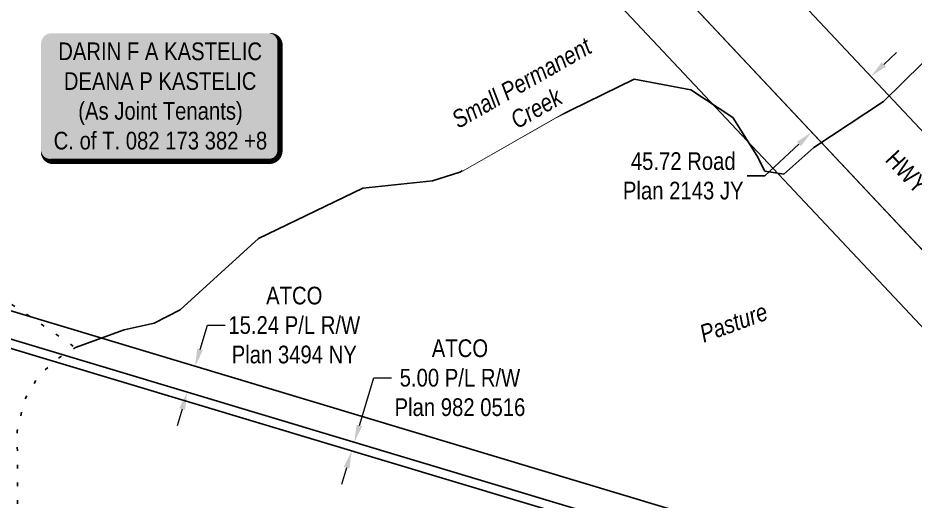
# Model space of a CAD drawing. Extents: x 634962 to 644935, y 5969185 to 5972988.
# Drawn here: x 641828 to 642335, y 5971125 to 5971398 of the extents above; entities that cross this region are included whole.
import ezdxf

# ---------------------------------------------------------------- set-up
doc = ezdxf.new("R2010")
doc.units = 0
doc.header["$LTSCALE"] = 5
doc.header["$PDSIZE"] = 0.5
doc.linetypes.add('foc-TOPO', pattern=[1, 0.2, -0.8])
doc.linetypes.add('foc-WHEELTRACKS', pattern=[2, 0.4, -1.6])
doc.layers.get('Defpoints').update_dxf_attribs({"color": 9})
for name, color, linetype in [('37', 37, 'Continuous'), ('AS-OWNER', 7, 'Continuous'), ('AS-POWER-OH-ATCO PIPELINES', 241, 'foc-OHPOWER'), ('C-RW', 13, 'Continuous'), ('L-TITLEDB', 4, 'Continuous'), ('L-TITLEDB-T', 4, 'Continuous'), ('P-TEMP-ATCO PIPELINES-H_1', 71, 'Continuous'), ('T-CREEK', 160, 'Continuous'), ('T-GENERAL', 48, 'foc-TOPO'), ('T-WATER-P3', 160, 'foc-WHEELTRACKS'), ('T-WATER-T', 170, 'Continuous')]:
    doc.layers.add(name, color=color, linetype=linetype)
doc.layers.add('AS-TELUS-ATCO PIPELINES', color=7, linetype='foc-TEL', lineweight=9, true_color=0xff9c38)
doc.layers.add('C-RW-T', color=13, linetype='Continuous', lineweight=9)
doc.styles.add('80', font='ARIALN.TTF', dxfattribs={"height": 10})
doc.styles.add('80CG', font='ARIALN.TTF', dxfattribs={"height": 10})
doc.styles.add('80L', font='ARIALN.TTF', dxfattribs={"height": 10})
doc.styles.add('foc-LtypeFont', font='ARIALN.TTF', dxfattribs={"height": 7.35})
doc.styles.add('TXT', font='ARIALN.TTF', dxfattribs={"height": 0.2})
doc.linetypes.add('foc-OHPOWER', pattern='A,10,-1,["O/P",foc-LtypeFont,S=0.2,R=0,X=-0.5,Y=-0.75],-3.25', length=14.25)
doc.linetypes.add('foc-TEL', pattern='A,2,-1,["T",foc-LtypeFont,S=0.2,R=0,X=-0.425,Y=-0.75],-1.24,8', length=12.24)
doc.linetypes.add('foc-TOPO-flowdirection-NOLINE', pattern='A,0,[">",foc-LtypeFont,S=0.3,R=0,X=0,Y=-0.945],-20,[">",foc-LtypeFont,S=0.3,R=0,X=0,Y=-0.945],0', length=20)
doc.dimstyles.new('Compass 5 000', dxfattribs={"dimscale": 5, "dimtxt": 9, "dimasz": 2, "dimexe": 0.2, "dimexo": 0.0625, "dimgap": 0.5, "dimtad": 0, "dimtih": 1, "dimtoh": 1, "dimzin": 0, "dimdsep": 46, "dimtxsty": '80CG', "dimcen": 0.1, "dimse1": 1, "dimse2": 1, "dimclrd": 256, "dimclrt": 256, "dimaunit": 1, "dimadec": 4, "dimazin": 0, "dimtfac": 0.06, "dimtofl": 0, "dimtmove": 0, "dimatfit": 1, "dimfxl": 0.2, "dimtolj": 1, "dimtzin": 0, "dimlwd": -1, "dimarcsym": 0})

# ---------------------------------------------------------------- blocks, each defined once
blk = doc.blocks.new('*D378')
at = {"layer": 'Defpoints', "color": 0, "transparency": 16777216}
for p in [(642171.84, 5971512.23), (642138.48, 5971480.93), (642276.54, 5971333.8)]:
    blk.add_point(p, dxfattribs=at)
at = {"layer": 'L-TITLEDB-T', "transparency": 16777216}
for p, q in [((642317.19, 5971371.94), (642324.49, 5971378.79)), ((642269.25, 5971326.95), (642250.02, 5971308.91)), ((642250.02, 5971308.91), (642240.02, 5971308.91))]:
    blk.add_line(p, q, dxfattribs=at)
for points in [[(642316.05, 5971373.16), (642318.34, 5971370.73), (642309.9, 5971365.1)], [(642268.11, 5971328.17), (642270.39, 5971325.74), (642276.54, 5971333.8)]]:
    blk.add_solid(points, dxfattribs=at)
at = {"layer": 'L-TITLEDB-T', "transparency": 16777216, "insert": (642203.93, 5971308.91), "char_height": 10, "attachment_point": 5, "style": '80CG'}
blk.add_mtext('\\A1;45.72 Road\\PPlan 2143 JY', dxfattribs=at)
blk = doc.blocks.new('*D380')
at = {"layer": 'C-RW-T', "transparency": 16777216}
for p, q in [((641930.95, 5971210.82), (641935.07, 5971224.54)), ((641935.07, 5971224.54), (641945.07, 5971224.54)), ((641920.8, 5971177.08), (641917.92, 5971167.51))]:
    blk.add_line(p, q, dxfattribs=at)
for points in [[(641929.35, 5971211.3), (641932.54, 5971210.34), (641928.07, 5971201.25)], [(641919.2, 5971177.56), (641922.39, 5971176.6), (641923.68, 5971186.66)]]:
    blk.add_solid(points, dxfattribs=at)
at = {"layer": 'Defpoints', "color": 0, "transparency": 16777216}
for p in [(641928.07, 5971201.25), (642080.33, 5971155.44), (642075.94, 5971140.86)]:
    blk.add_point(p, dxfattribs=at)
at = {"layer": 'C-RW-T', "transparency": 16777216, "insert": (641984.16, 5971224.54), "char_height": 10, "attachment_point": 5, "style": '80CG'}
blk.add_mtext('\\A1;ATCO\\P15.24 P/L R/W\\PPlan 3494 NY', dxfattribs=at)
blk = doc.blocks.new('*D381')
at = {"layer": 'C-RW-T', "transparency": 16777216}
for p, q in [((642020.94, 5971167.84), (642029.04, 5971194.76)), ((642029.04, 5971194.76), (642039.04, 5971194.76)), ((642013.74, 5971143.91), (642010.86, 5971134.33))]:
    blk.add_line(p, q, dxfattribs=at)
for points in [[(642019.35, 5971168.32), (642022.54, 5971167.36), (642018.06, 5971158.27)], [(642012.15, 5971144.39), (642015.34, 5971143.43), (642016.62, 5971153.48)]]:
    blk.add_solid(points, dxfattribs=at)
at = {"layer": 'Defpoints', "color": 0, "transparency": 16777216}
for p in [(642016.62, 5971153.48), (642233.6, 5971093.43), (642232.16, 5971088.65)]:
    blk.add_point(p, dxfattribs=at)
at = {"layer": 'C-RW-T', "transparency": 16777216, "insert": (642077.77, 5971194.76), "char_height": 10, "attachment_point": 5, "style": '80CG'}
blk.add_mtext('\\A1;ATCO\\P5.00 P/L R/W\\PPlan 982 0516', dxfattribs=at)
blk = doc.blocks.new('*U392')
h = blk.add_hatch(color=59)
edge = h.paths.add_edge_path()
edge.add_line((-61.5, -37), (61.5, -37))
edge.add_arc((61.5, -31), 6, 270, 360)
edge.add_line((67.5, -31), (67.5, 29.5))
edge.add_arc((61.5, 29.5), 6, 0, 90)
edge.add_line((61.5, 35.5), (-61.5, 35.5))
edge.add_arc((-61.5, 29.5), 6, 90, 180)
edge.add_line((-67.5, 29.5), (-67.5, -31))
edge.add_arc((-61.5, -31), 6, 180, 270)
at = {"color": 1, "flags": 128}
blk.add_lwpolyline([(-61.5, -37, 3, 3, 0), (61.5, -37, 3, 3, 0.414214), (67.5, -31, 3, 3, 0), (67.5, 29.5, 3, 0, 0.414214), (61.5, 35.5, 0, 0, 0), (-61.5, 35.5, 0, 0, 0.414214), (-67.5, 29.5, 0, 0, 0), (-67.5, -31, 0, 3, 0.414214)], format="xyseb", close=True, dxfattribs=at)
blk.add_lwpolyline([(-46.43, -11.73, 0, 7.5, 0), (0, 0, 0, 0, 0)], format="xyseb", dxfattribs=at)
at = {"color": 1, "style": '80'}
blk.add_attdef('ENTER_TEXT_001', (-35.99, -5), '', height=10, dxfattribs=at)

msp = doc.modelspace()

# ---------------------------------------------------------------- hatches: boundary and pattern name
at = {"layer": 'P-TEMP-ATCO PIPELINES-H_1'}
h = msp.add_hatch(dxfattribs=at)
h.set_pattern_fill('ANSI31', color=256, scale=1.999487)
h.set_pattern_definition([(45, (164.8275, 1530.4405), (-4.488977151, 4.488977151), [])])
edge = h.paths.add_edge_path()
edge.add_line((642505.78, 5971366.601), (642506.076, 5971357.163))
edge.add_line((642506.076, 5971357.163), (642446.898, 5971445.686))
edge.add_line((642446.898, 5971445.686), (642448.877, 5971475.953))
edge.add_line((642448.877, 5971475.953), (642279.885, 5971621.914))
edge.add_line((642279.885, 5971621.914), (642259.022, 5971706.376))
edge.add_line((642259.022, 5971706.376), (642197.431, 5971730.007))
edge.add_line((642197.431, 5971730.007), (642153.84, 5971735.448))
edge.add_line((642153.84, 5971735.448), (642145.106, 5971744.766))

# ---------------------------------------------------------------- linework, layer by layer
at = {"layer": 'AS-POWER-OH-ATCO PIPELINES', "linetype": 'foc-OHPOWER', "flags": 128}
msp.add_lwpolyline([(641674.555, 5972181.047), (641682.343, 5972165.775), (641829.327, 5971876.988, 0.0166797), (641866.307, 5971809.87, 0.0032712), (641874.025, 5971796.982, 0.0005444), (641875.325, 5971794.845, 0.050244), (642015.42, 5971612.068), (643085.555, 5970471.647), (643112.556, 5970444.13), (643136.644, 5970421.546), (643158.781, 5970402.254)], format="xyb", dxfattribs=at)
at = {"layer": 'AS-TELUS-ATCO PIPELINES'}
msp.add_lwpolyline([(641875.325, 5971794.845, 0.050244), (642015.42, 5971612.068), (643085.555, 5970471.647, 0.0942242), (643344.699, 5970282.919)], format="xyb", dxfattribs=at)
at = {"layer": 'C-RW', "flags": 128}
for points in [[(642504.189, 5971047.538), (642514.617, 5971036.428), (642492.397, 5971015.583), (641704.147, 5971252.698), (641703.638, 5971268.757), (642488.374, 5971032.7)], [(642548.609, 5970963.799), (642566.764, 5970980.873), (642577.027, 5970969.94), (642547.964, 5970942.606), (642480.957, 5971013.806), (641704.312, 5971247.43), (641704.147, 5971252.698), (642492.397, 5971015.583), (642496.368, 5971019.308)]]:
    msp.add_lwpolyline(points, close=True, dxfattribs=at)
at = {"layer": 'L-TITLEDB'}
for points in [[(643345.761, 5970249.184, -0.0985904), (643063.54, 5970450.971), (642577.027, 5970969.94), (642566.764, 5970980.873), (642538.819, 5971010.646), (642517.007, 5971009.917), (642516.226, 5971034.714), (642514.617, 5971036.428), (642504.189, 5971047.538), (641993.448, 5971591.445, -0.0539029), (641840.804, 5971793.79, -0.0168429), (641802.462, 5971863.323), (641676.806, 5972110.151), (641674.555, 5972181.047), (641682.343, 5972165.775), (641829.327, 5971876.988, 0.0166816), (641866.307, 5971809.87, 0.0032712), (641874.025, 5971796.982, 0.0005444), (641875.325, 5971794.845, 0.050244), (642015.42, 5971612.068), (643085.556, 5970471.647, 0.0942242), (643344.7, 5970282.919)], [(641928.442, 5971796.458, 0.0442421), (642048.704, 5971643.311), (642397.143, 5971272.395), (642512.613, 5971149.409), (642559.515, 5971099.441), (642569.943, 5971088.333), (642622.023, 5971032.847), (642632.286, 5971021.913), (642639.7, 5971014.015), (642772.371, 5970872.514), (643067.876, 5970557.378, 0.0924396), (643342.408, 5970355.835), (643344.699, 5970282.919, -0.0942242), (643085.555, 5970471.647), (642015.42, 5971612.068, -0.050244), (641875.325, 5971794.845)]]:
    msp.add_lwpolyline(points, format="xyb", close=True, dxfattribs=at)
msp.add_lwpolyline([(641682.342, 5972165.775), (641829.327, 5971876.988, 0.0166797), (641866.307, 5971809.871, 0.0032712), (641874.024, 5971796.982, 0.000534), (641875.325, 5971794.845), (641928.442, 5971796.458, 0.0442421), (642048.704, 5971643.311), (642397.143, 5971272.395), (642512.613, 5971149.409), (642559.515, 5971099.441), (642569.943, 5971088.333), (642622.023, 5971032.847), (642632.286, 5971021.913), (642639.7, 5971014.015), (642772.371, 5970872.514), (643067.876, 5970557.378, 0.0924396), (643342.408, 5970355.835)], format="xyb", dxfattribs=at)
at = {"layer": 'T-CREEK', "linetype": 'foc-TOPO-flowdirection-NOLINE', "flags": 128}
msp.add_lwpolyline([(641860.608, 5971211.825), (641887.971, 5971221.837), (641904.955, 5971225.694), (641919.638, 5971233.217), (641963.981, 5971273.541), (642022.845, 5971301.916), (642062.209, 5971306.143), (642077.718, 5971311.016), (642131.586, 5971341.814), (642176.199, 5971363.565), (642208.182, 5971357.613), (642231.899, 5971341.973), (642245.569, 5971320.437), (642250.081, 5971311.715), (642260.713, 5971309.972), (642277.78, 5971325.056), (642317.125, 5971351.07), (642349.875, 5971383.201), (642364.167, 5971395.872), (642372.029, 5971407.287), (642378.754, 5971419.817), (642384.052, 5971435.621), (642397.13, 5971446.897), (642411.221, 5971452.676), (642426.473, 5971455.183), (642440.437, 5971466.17), (642458.566, 5971466.124), (642470.013, 5971462.483), (642470.283, 5971460.226), (642492.305, 5971456.218), (642509.147, 5971456.246), (642542.501, 5971462.859), (642556.635, 5971469.224), (642573.775, 5971470.699), (642603.648, 5971460.147), (642654.703, 5971454.521), (642668.402, 5971461.289), (642678.543, 5971471.853), (642689.601, 5971480.425), (642704.1, 5971488.064), (642720.215, 5971492.719), (642739.62, 5971492.85), (642754.147, 5971499.833), (642777.343, 5971519.766), (642793.906, 5971519.247), (642808.732, 5971513.041), (642825.865, 5971514.692), (642835.308, 5971526.244), (642837.905, 5971543.132), (642837.402, 5971564.252), (642839.496, 5971583.21), (642846.53, 5971598.186), (642856.299, 5971610.528), (642868.575, 5971619.986), (642883.518, 5971625.551), (642902.56, 5971628.713), (642941.256, 5971630.286), (642970.629, 5971643.724), (642994.5, 5971647.083), (643004.879, 5971643.027), (643015.966, 5971633.325), (643030.645, 5971605.793), (643041.383, 5971595.837), (643055.91, 5971589.619), (643087.106, 5971587.665)], dxfattribs=at)
at = {"layer": 'T-CREEK'}
msp.add_lwpolyline([(641860.608, 5971211.825), (641887.971, 5971221.837), (641904.955, 5971225.694), (641919.638, 5971233.217), (641963.981, 5971273.541), (642022.845, 5971301.916), (642062.209, 5971306.143), (642077.718, 5971311.016), (642131.586, 5971341.814), (642176.199, 5971363.565), (642208.182, 5971357.613), (642231.899, 5971341.973), (642245.569, 5971320.437), (642250.081, 5971311.715), (642260.713, 5971309.972), (642277.78, 5971325.056), (642317.125, 5971351.07), (642349.875, 5971383.201)], dxfattribs=at)
at = {"layer": 'T-WATER-P3'}
msp.add_lwpolyline([(641625.916, 5971174.746), (641647.517, 5971220.654), (641677.95, 5971250.56), (641690.386, 5971259.007), (641736.652, 5971275.58), (641754.926, 5971275.608), (641769.997, 5971270.727), (641783.214, 5971264.395), (641860.608, 5971211.825)], dxfattribs=at)
at = {"layer": 'T-WATER-P3', "flags": 128}
msp.add_lwpolyline([(641756.646, 5970673.805), (641765.873, 5970709.715), (641772.457, 5970763.553), (641785.316, 5970811.436), (641791.92, 5970826.694), (641799.593, 5970839.188), (641818.09, 5970863.053), (641833.33, 5970890.608), (641837.553, 5970905.711), (641837.99, 5970925.734), (641844.264, 5970946.473), (641843.526, 5970975.932), (641832.534, 5971025.121), (641828.115, 5971044.896), (641827.652, 5971164.677), (641831.605, 5971181.977), (641838.967, 5971194.759), (641849.244, 5971204.911), (641860.608, 5971211.825)], dxfattribs=at)

# ---------------------------------------------------------------- block references
at = {"layer": 'AS-OWNER'}
ref = msp.add_blockref('*U392', (641908.574, 5971354.158), dxfattribs=dict(at, xscale=0.9996252665215225, yscale=0.9996252665215225, zscale=0.9996252665215225))
ref.add_attrib('ENTER_TEXT_001', 'DARIN F A KASTELIC', (641850.799, 5971374.409), dxfattribs={"layer": '0', "color": 1, "height": 9.99625, "style": '80'})
ref.add_attrib('ENTER_TEXT_002', 'DEANA P KASTELIC', (641853.976, 5971357.572), dxfattribs={"layer": '0', "color": 1, "height": 9.99625, "style": '80'})
ref.add_attrib('ENTER_TEXT_003', '(As Joint Tenants)', (641862.111, 5971340.741), dxfattribs={"layer": '0', "color": 1, "height": 9.99625, "style": '80'})
ref.add_attrib('ENTER_TEXT_004', 'C. of T. 082 173 382 +8', (641848.228, 5971323.903), dxfattribs={"layer": '0', "color": 1, "height": 9.99625, "style": '80'})

# ---------------------------------------------------------------- texts
at = {"layer": '37', "color": 7, "insert": (642339.325, 5971308.894), "char_height": 9.9974, "width": 174.35271, "attachment_point": 2, "rotation": 313.1865, "style": 'TXT'}
msp.add_mtext('HWY 43', dxfattribs=at)
at = {"layer": 'T-GENERAL', "insert": (642226.575, 5971229.189), "char_height": 9.99744, "attachment_point": 1, "rotation": 20, "style": '80L'}
msp.add_mtext_dynamic_manual_height_columns('\\pi-15.387;{\\fArial Narrow|b0|i1|c0|p34;Pasture}', width=7.85945, gutter_width=50.003, heights=[0], dxfattribs=at)

# ---------------------------------------------------------------- dimensions: what is measured, and where the dimension line sits
at = {"layer": 'C-RW-T'}
for base, p1, p2, angle, text, picture, middle in [((641928.066, 5971201.246), (642075.943, 5971140.857), (642080.331, 5971155.443), 73.25815, 'ATCO\\P15.24 P/L R/W\\PPlan 3494 NY', '*D380', (641984.159, 5971224.54)), ((642016.622, 5971153.483), (642233.604, 5971093.431), (642232.164, 5971088.646), 253.25806, 'ATCO\\P5.00 P/L R/W\\PPlan 982 0516', '*D381', (642077.774, 5971194.763))]:
    dim = msp.add_linear_dim(base=base, p1=p1, p2=p2, angle=angle, text=text, dimstyle='Compass 5 000', dxfattribs=at)
    dim.commit()
    dim.dimension.update_dxf_attribs({"geometry": picture, "text_midpoint": middle, "dimtype": 161})
at = {"layer": 'L-TITLEDB-T'}
dim = msp.add_linear_dim(base=(642276.542, 5971333.796), p1=(642171.838, 5971512.234), p2=(642138.477, 5971480.929), angle=223.17887, text='45.72 Road\\PPlan 2143 JY', dimstyle='Compass 5 000', dxfattribs=at)
dim.commit()
dim.dimension.update_dxf_attribs({"geometry": '*D378', "text_midpoint": (642203.925, 5971308.906), "dimtype": 161})

# ---------------------------------------------------------------- next in the draw order: texts
at = {"layer": 'T-WATER-T', "insert": (642067.871, 5971341.837), "char_height": 9.99424, "attachment_point": 1, "rotation": 29.75802, "style": '80L', "bg_fill": 2}
msp.add_mtext_dynamic_manual_height_columns('\\pi4.6865;{\\fArial Narrow|b0|i1|c0|p34;Small Permanent\\P\\pi33.357;Creek}', width=96.81923, gutter_width=50.013, heights=[0], dxfattribs=at)

doc.saveas('drawing.dxf')
